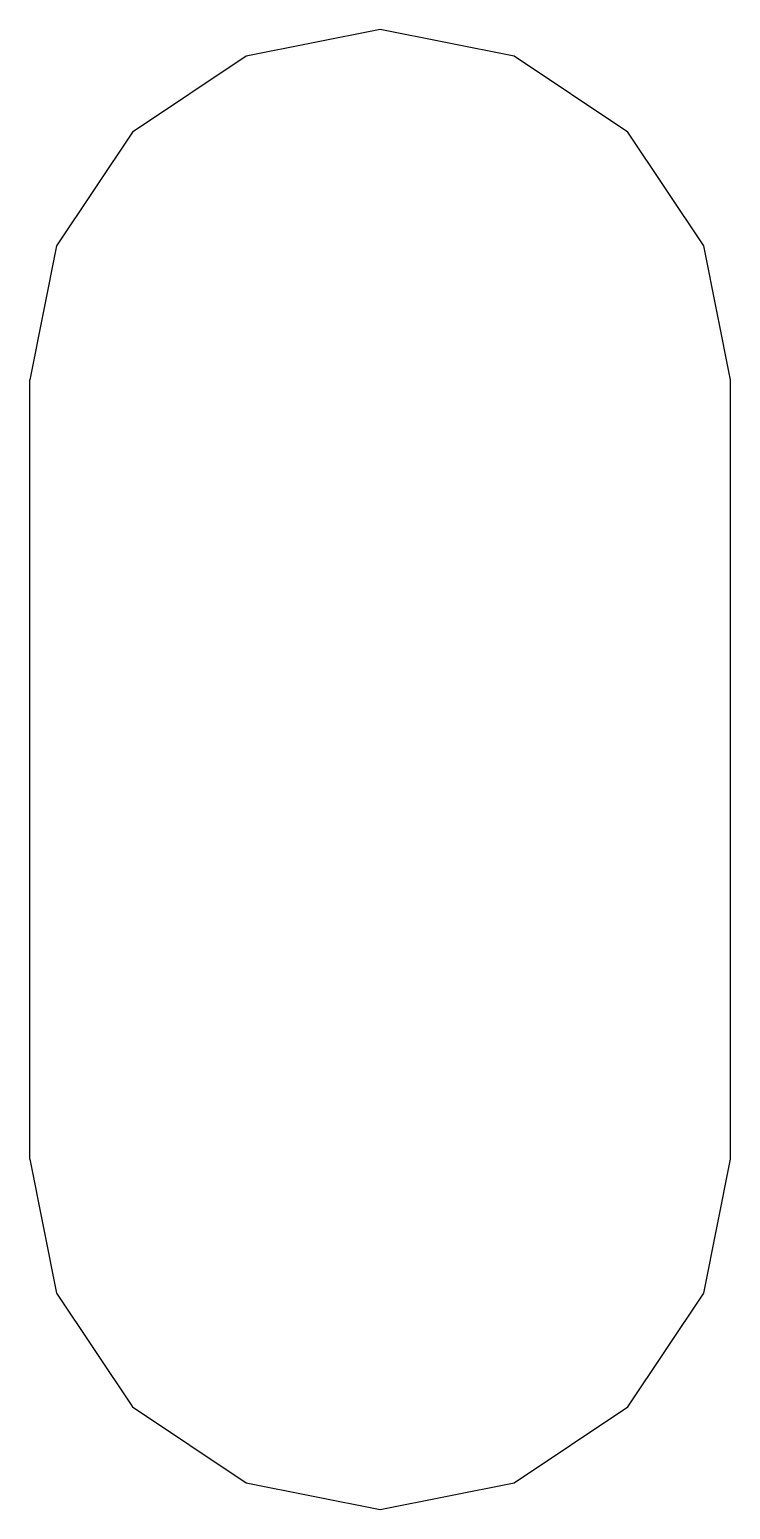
# Model space of a CAD drawing. Extents: x 5 to 10.1, y -12.2 to -1.5.
import ezdxf

# ---------------------------------------------------------------- set-up
doc = ezdxf.new("R2010")
doc.units = 0

msp = doc.modelspace()

# ---------------------------------------------------------------- linework, layer by layer
at = {"layer": 'Layer 1'}
for p, q in [((7.52224, -1.49131), (6.55259, -1.68419)), ((8.49192, -1.68419), (7.52224, -1.49131)), ((7.52224, -1.49131), (7.52224, -1.49131)), ((6.55259, -1.68419), (5.73054, -2.23346)), ((9.31398, -2.23346), (8.49192, -1.68419)), ((5.73054, -2.23346), (5.18126, -3.0555)), ((9.86326, -3.0555), (9.31398, -2.23346)), ((5.18126, -3.0555), (4.98839, -4.02517)), ((10.0561, -4.02517), (9.86326, -3.0555)), ((4.98839, -4.02517), (4.98635, -4.02517)), ((4.98635, -4.02517), (4.98635, -9.65934)), ((10.0561, -9.65934), (10.0561, -4.02517)), ((4.98635, -9.65934), (4.98839, -9.65934)), ((4.98839, -9.65934), (5.18126, -10.629)), ((9.86326, -10.629), (10.0561, -9.65934)), ((5.18126, -10.629), (5.73054, -11.4511)), ((9.31398, -11.4511), (9.86326, -10.629)), ((5.73054, -11.4511), (6.55259, -12.0004)), ((8.49192, -12.0004), (9.31398, -11.4511)), ((6.55259, -12.0004), (7.52224, -12.1932)), ((7.52224, -12.1932), (8.49192, -12.0004))]:
    msp.add_line(p, q, dxfattribs=at)

doc.saveas('drawing.dxf')
